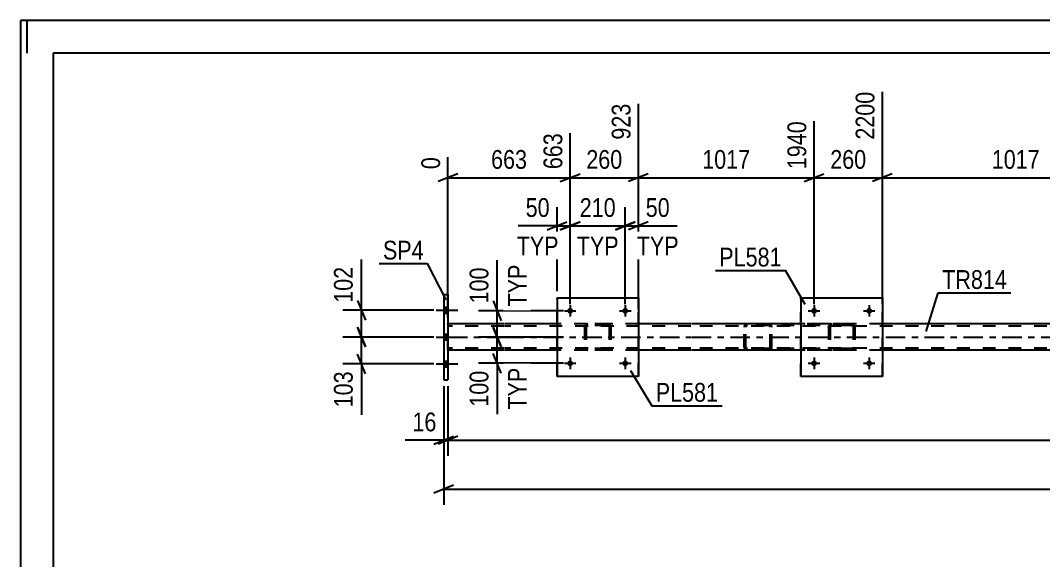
# Model space of a CAD drawing. Header units: millimetres. Extents: x 0 to 841, y 0 to 594.
# Drawn here: x 0 to 155.9, y 511.7 to 594 of the extents above; entities that cross this region are included whole.
import ezdxf

# ---------------------------------------------------------------- set-up
doc = ezdxf.new("R2010")
doc.units = ezdxf.units.MM
doc.linetypes.add('DXK_LINE_DOT2', pattern=[3.9198, 1.9599, -1.9599])
doc.linetypes.add('DXK_LINE_DOT3', pattern=[5.9187, 2.979, -0.9799, 0.9799, -0.9799])
doc.styles.add('Arial Narrow', font='ARIALN.TTF', dxfattribs={"height": 0.2})

# ---------------------------------------------------------------- blocks, each defined once
blk = doc.blocks.new('Unknown-272366259-1135')
at = {"color": 5, "linetype": 'Continuous'}
for p, q in [((841, 594), (0, 594)), ((0, 594), (0, 0)), ((1, 589), (1, 594)), ((836, 589), (5, 589)), ((5, 589), (5, 5))]:
    blk.add_line(p, q, dxfattribs=at)
blk = doc.blocks.new('Bolt-272366259-7769 - 5082')
at = {"linetype": 'Continuous'}
for points in [[(121.4, 541.73, -1), (120.52, 541.73, -1)], [(129.8, 541.73, -1), (128.92, 541.73, -1)]]:
    blk.add_hatch(color=1, dxfattribs=at).paths.add_polyline_path(points)
at = {"color": 1, "linetype": 'Continuous'}
for p, q in [((120.08, 541.73), (121.84, 541.73)), ((120.96, 542.61), (120.96, 540.85)), ((128.48, 541.73), (130.24, 541.73)), ((129.36, 542.61), (129.36, 540.85))]:
    blk.add_line(p, q, dxfattribs=at)
blk = doc.blocks.new('Bolt-272366259-7770 - 5082')
at = {"linetype": 'Continuous'}
for points in [[(121.4, 549.73, -1), (120.52, 549.73, -1)], [(129.8, 549.73, -1), (128.92, 549.73, -1)]]:
    blk.add_hatch(color=1, dxfattribs=at).paths.add_polyline_path(points)
at = {"color": 1, "linetype": 'Continuous'}
for p, q in [((120.96, 550.61), (120.96, 548.85)), ((129.36, 550.61), (129.36, 548.85)), ((120.08, 549.73), (121.84, 549.73)), ((128.48, 549.73), (130.24, 549.73))]:
    blk.add_line(p, q, dxfattribs=at)
blk = doc.blocks.new('Bolt-272366259-5171 - 5082')
at = {"linetype": 'Continuous'}
for points in [[(65.16, 549.39), (65.16, 550.27), (64.52, 550.27), (64.52, 549.39)], [(65.16, 549.39), (65.16, 550.27), (64.52, 550.27), (64.52, 549.39)], [(65.16, 549.39), (65.16, 550.27), (64.52, 550.27), (64.52, 549.39)], [(65.16, 545.29), (65.16, 546.17), (64.52, 546.17), (64.52, 545.29)], [(65.16, 545.29), (65.16, 546.17), (64.52, 546.17), (64.52, 545.29)], [(65.16, 541.19), (65.16, 542.07), (64.52, 542.07), (64.52, 541.19)], [(65.16, 541.19), (65.16, 542.07), (64.52, 542.07), (64.52, 541.19)], [(65.16, 541.19), (65.16, 542.07), (64.52, 542.07), (64.52, 541.19)]]:
    blk.add_hatch(color=1, dxfattribs=at).paths.add_polyline_path(points)
at = {"color": 1, "linetype": 'Continuous'}
for p, q in [((63.36, 549.83), (66.68, 549.83)), ((63.36, 549.83), (66.68, 549.83)), ((63.36, 549.83), (66.68, 549.83)), ((64.52, 550.27), (65.16, 550.27)), ((64.52, 550.27), (65.16, 550.27)), ((64.52, 550.27), (65.16, 550.27)), ((64.52, 549.39), (65.16, 549.39)), ((64.52, 549.39), (65.16, 549.39)), ((64.52, 549.39), (65.16, 549.39)), ((64.52, 546.17), (65.16, 546.17)), ((64.52, 546.17), (65.16, 546.17)), ((63.36, 545.73), (66.68, 545.73)), ((63.36, 545.73), (66.68, 545.73)), ((64.52, 545.29), (65.16, 545.29)), ((64.52, 545.29), (65.16, 545.29)), ((63.36, 541.63), (66.68, 541.63)), ((63.36, 541.63), (66.68, 541.63)), ((63.36, 541.63), (66.68, 541.63)), ((64.52, 542.07), (65.16, 542.07)), ((64.52, 542.07), (65.16, 542.07)), ((64.52, 542.07), (65.16, 542.07)), ((64.52, 541.19), (65.16, 541.19)), ((64.52, 541.19), (65.16, 541.19)), ((64.52, 541.19), (65.16, 541.19))]:
    blk.add_line(p, q, dxfattribs=at)
blk = doc.blocks.new('Bolt-272366259-7771 - 5082')
at = {"linetype": 'Continuous'}
for points in [[(84.22, 541.73, -1), (83.34, 541.73, -1)], [(92.62, 541.73, -1), (91.74, 541.73, -1)]]:
    blk.add_hatch(color=1, dxfattribs=at).paths.add_polyline_path(points)
at = {"color": 1, "linetype": 'Continuous'}
for p, q in [((82.9, 541.73), (84.66, 541.73)), ((83.78, 542.61), (83.78, 540.85)), ((91.3, 541.73), (93.06, 541.73)), ((92.18, 542.61), (92.18, 540.85))]:
    blk.add_line(p, q, dxfattribs=at)
blk = doc.blocks.new('Part-272366259-5096 - 5082')
at = {"color": 7, "linetype": 'DXK_LINE_DOT2'}
for p, q in [((110.3, 547.34), (110.28, 547.25)), ((110.32, 547.43), (110.3, 547.34)), ((110.54, 547.25), (110.55, 547.34)), ((110.55, 547.34), (110.61, 547.42)), ((110.79, 547.73), (110.6, 547.69)), ((110.61, 547.42), (110.69, 547.47)), ((110.69, 547.47), (110.79, 547.49)), ((125.78, 547.73), (110.79, 547.73)), ((125.78, 547.49), (110.79, 547.49)), ((114.22, 547.69), (114.03, 547.73)), ((114.03, 547.49), (114.12, 547.47)), ((114.12, 547.47), (114.21, 547.42)), ((114.21, 547.42), (114.26, 547.34)), ((114.26, 547.34), (114.28, 547.25)), ((114.52, 547.34), (114.5, 547.43)), ((114.54, 547.25), (114.52, 547.34)), ((110.28, 544.21), (110.28, 547.25)), ((110.54, 544.21), (110.54, 547.25)), ((114.28, 544.21), (114.28, 547.25)), ((114.54, 544.21), (114.54, 547.25)), ((110.28, 544.21), (110.29, 544.14)), ((110.55, 544.12), (110.54, 544.21)), ((114.28, 544.21), (114.26, 544.12)), ((114.52, 544.14), (114.54, 544.21)), ((110.29, 544.14), (110.32, 544.03)), ((110.61, 544.04), (110.55, 544.12)), ((110.6, 543.77), (110.79, 543.73)), ((110.69, 543.99), (110.61, 544.04)), ((110.79, 543.97), (110.69, 543.99)), ((125.78, 543.97), (110.79, 543.97)), ((125.78, 543.73), (110.79, 543.73)), ((114.12, 543.99), (114.03, 543.97)), ((114.03, 543.73), (114.22, 543.77)), ((114.21, 544.04), (114.12, 543.99)), ((114.26, 544.12), (114.21, 544.04)), ((114.5, 544.03), (114.52, 544.14))]:
    blk.add_line(p, q, dxfattribs=at)
for centre, start, end in [((110.77, 547.23), 110.7583, 155.68), ((114.05, 547.23), 24.32, 69.2417), ((110.77, 544.23), 204.32, 249.2417), ((114.05, 544.23), 290.7583, 335.68)]:
    blk.add_arc(centre, 0.496, start, end, dxfattribs=at)
blk = doc.blocks.new('Bolt-272366259-7772 - 5082')
at = {"linetype": 'Continuous'}
for points in [[(84.22, 549.73, -1), (83.34, 549.73, -1)], [(92.62, 549.73, -1), (91.74, 549.73, -1)]]:
    blk.add_hatch(color=1, dxfattribs=at).paths.add_polyline_path(points)
at = {"color": 1, "linetype": 'Continuous'}
for p, q in [((83.78, 550.61), (83.78, 548.85)), ((92.18, 550.61), (92.18, 548.85)), ((82.9, 549.73), (84.66, 549.73)), ((91.3, 549.73), (93.06, 549.73))]:
    blk.add_line(p, q, dxfattribs=at)
blk = doc.blocks.new('Part-272366259-5125 - 5082')
at = {"color": 2, "linetype": 'Continuous'}
for p, q in [((64.52, 552.23), (65.16, 552.23)), ((64.52, 552.23), (64.52, 539.23)), ((65.16, 552.23), (65.16, 539.23)), ((64.52, 539.23), (65.16, 539.23))]:
    blk.add_line(p, q, dxfattribs=at)
blk = doc.blocks.new('Part-272366259-5179 - 5082')
at = {"color": 2, "linetype": 'Continuous'}
for p, q in [((73.68, 547.73), (65.16, 547.73)), ((81.78, 547.73), (73.78, 547.73)), ((102.18, 547.73), (94.18, 547.73)), ((118.96, 547.73), (102.28, 547.73)), ((170.04, 547.73), (131.36, 547.73)), ((73.68, 543.73), (65.16, 543.73)), ((81.78, 543.73), (73.78, 543.73)), ((102.18, 543.73), (94.18, 543.73)), ((118.96, 543.73), (102.28, 543.73)), ((170.04, 543.73), (131.36, 543.73))]:
    blk.add_line(p, q, dxfattribs=at)
at = {"color": 7, "linetype": 'DXK_LINE_DOT2'}
for p, q in [((65.16, 543.73), (65.16, 547.73)), ((73.68, 547.41), (65.16, 547.41)), ((102.18, 547.41), (73.78, 547.41)), ((94.18, 547.73), (81.78, 547.73)), ((764.02, 547.41), (102.28, 547.41)), ((131.36, 547.73), (118.96, 547.73)), ((73.68, 544.05), (65.16, 544.05)), ((102.18, 544.05), (73.78, 544.05)), ((94.18, 543.73), (81.78, 543.73)), ((764.02, 544.05), (102.28, 544.05)), ((131.36, 543.73), (118.96, 543.73))]:
    blk.add_line(p, q, dxfattribs=at)
at = {"color": 7, "linetype": 'DXK_LINE_DOT3'}
for p, q in [((65.16, 545.73), (73.68, 545.73)), ((73.78, 545.73), (102.18, 545.73)), ((102.28, 545.73), (764.02, 545.73))]:
    blk.add_line(p, q, dxfattribs=at)
blk = doc.blocks.new('Part-272366259-7739 - 5082')
at = {"color": 7, "linetype": 'DXK_LINE_DOT2'}
for p, q in [((123.16, 547.25), (123.2, 547.43)), ((123.2, 547.43), (123.16, 547.25)), ((123.4, 547.25), (123.42, 547.34)), ((123.42, 547.34), (123.47, 547.42)), ((123.46, 547.69), (123.64, 547.73)), ((123.64, 547.73), (123.46, 547.69)), ((123.47, 547.42), (123.55, 547.47)), ((123.55, 547.47), (123.64, 547.49)), ((126.68, 547.73), (123.64, 547.73)), ((126.68, 547.49), (123.64, 547.49)), ((126.68, 547.73), (126.86, 547.69)), ((126.86, 547.69), (126.68, 547.73)), ((126.68, 547.49), (126.77, 547.47)), ((126.77, 547.47), (126.85, 547.42)), ((126.85, 547.42), (126.9, 547.34)), ((126.9, 547.34), (126.92, 547.25)), ((127.12, 547.43), (127.16, 547.25)), ((127.16, 547.25), (127.12, 547.43)), ((123.16, 547.25), (123.16, 544.21)), ((123.4, 547.25), (123.4, 544.21)), ((126.92, 547.25), (126.92, 544.21)), ((127.16, 547.25), (127.16, 544.21)), ((123.2, 544.03), (123.16, 544.21)), ((123.16, 544.21), (123.2, 544.03)), ((123.42, 544.12), (123.4, 544.21)), ((126.92, 544.21), (126.9, 544.12)), ((127.16, 544.21), (127.12, 544.03)), ((127.12, 544.03), (127.16, 544.21)), ((123.47, 544.04), (123.42, 544.12)), ((123.64, 543.73), (123.46, 543.77)), ((123.46, 543.77), (123.64, 543.73)), ((123.55, 543.99), (123.47, 544.04)), ((123.64, 543.97), (123.55, 543.99)), ((126.68, 543.97), (123.64, 543.97)), ((126.68, 543.73), (123.64, 543.73)), ((126.77, 543.99), (126.68, 543.97)), ((126.86, 543.77), (126.68, 543.73)), ((126.68, 543.73), (126.86, 543.77)), ((126.85, 544.04), (126.77, 543.99)), ((126.9, 544.12), (126.85, 544.04))]:
    blk.add_line(p, q, dxfattribs=at)
at = {"color": 7, "linetype": 'DXK_LINE_DOT3'}
blk.add_line((125.16, 545.73), (125.16, 545.73), dxfattribs=at)
at = {"color": 7, "linetype": 'DXK_LINE_DOT2'}
for centre, start, end in [((123.64, 547.25), 112.5, 157.5), ((123.64, 547.25), 112.5, 157.5), ((126.68, 547.25), 22.5, 67.5), ((126.68, 547.25), 22.5, 67.5), ((123.64, 544.21), 202.5, 247.5), ((123.64, 544.21), 202.5, 247.5), ((126.68, 544.21), 292.5, 337.5), ((126.68, 544.21), 292.5, 337.5)]:
    blk.add_arc(centre, 0.48, start, end, dxfattribs=at)
blk = doc.blocks.new('Part-272366259-7740 - 5082')
at = {"color": 2, "linetype": 'Continuous'}
for p, q in [((118.96, 551.73), (118.96, 539.73)), ((118.96, 551.73), (131.36, 551.73)), ((131.36, 551.73), (131.36, 539.73)), ((131.36, 539.73), (118.96, 539.73))]:
    blk.add_line(p, q, dxfattribs=at)
at = {"color": 7, "linetype": 'DXK_LINE_DOT2'}
for p, q in [((118.96, 539.73), (118.96, 551.73)), ((131.36, 539.73), (131.36, 551.73))]:
    blk.add_line(p, q, dxfattribs=at)
blk = doc.blocks.new('Part-272366259-7741 - 5082')
at = {"color": 7, "linetype": 'DXK_LINE_DOT2'}
for p, q in [((85.98, 547.25), (86.02, 547.43)), ((86.02, 547.43), (85.98, 547.25)), ((86.22, 547.25), (86.24, 547.34)), ((86.24, 547.34), (86.29, 547.42)), ((86.28, 547.69), (86.46, 547.73)), ((86.46, 547.73), (86.28, 547.69)), ((86.29, 547.42), (86.37, 547.47)), ((86.37, 547.47), (86.46, 547.49)), ((89.5, 547.73), (86.46, 547.73)), ((89.5, 547.49), (86.46, 547.49)), ((89.5, 547.73), (89.68, 547.69)), ((89.68, 547.69), (89.5, 547.73)), ((89.5, 547.49), (89.59, 547.47)), ((89.59, 547.47), (89.67, 547.42)), ((89.67, 547.42), (89.72, 547.34)), ((89.72, 547.34), (89.74, 547.25)), ((89.94, 547.43), (89.98, 547.25)), ((89.98, 547.25), (89.94, 547.43)), ((85.98, 547.25), (85.98, 544.21)), ((86.22, 547.25), (86.22, 544.21)), ((89.74, 547.25), (89.74, 544.21)), ((89.98, 547.25), (89.98, 544.21)), ((86.02, 544.03), (85.98, 544.21)), ((85.98, 544.21), (86.02, 544.03)), ((86.24, 544.12), (86.22, 544.21)), ((89.74, 544.21), (89.72, 544.12)), ((89.98, 544.21), (89.94, 544.03)), ((89.94, 544.03), (89.98, 544.21)), ((86.29, 544.04), (86.24, 544.12)), ((86.46, 543.73), (86.28, 543.77)), ((86.28, 543.77), (86.46, 543.73)), ((86.37, 543.99), (86.29, 544.04)), ((86.46, 543.97), (86.37, 543.99)), ((89.5, 543.97), (86.46, 543.97)), ((89.5, 543.73), (86.46, 543.73)), ((89.59, 543.99), (89.5, 543.97)), ((89.68, 543.77), (89.5, 543.73)), ((89.5, 543.73), (89.68, 543.77)), ((89.67, 544.04), (89.59, 543.99)), ((89.72, 544.12), (89.67, 544.04))]:
    blk.add_line(p, q, dxfattribs=at)
at = {"color": 7, "linetype": 'DXK_LINE_DOT3'}
blk.add_line((87.98, 545.73), (87.98, 545.73), dxfattribs=at)
at = {"color": 7, "linetype": 'DXK_LINE_DOT2'}
for centre, start, end in [((86.46, 547.25), 112.5, 157.5), ((86.46, 547.25), 112.5, 157.5), ((89.5, 547.25), 22.5, 67.5), ((89.5, 547.25), 22.5, 67.5), ((86.46, 544.21), 202.5, 247.5), ((86.46, 544.21), 202.5, 247.5), ((89.5, 544.21), 292.5, 337.5), ((89.5, 544.21), 292.5, 337.5)]:
    blk.add_arc(centre, 0.48, start, end, dxfattribs=at)
blk = doc.blocks.new('Part-272366259-7742 - 5082')
at = {"color": 2, "linetype": 'Continuous'}
for p, q in [((81.78, 551.73), (81.78, 539.73)), ((81.78, 551.73), (94.18, 551.73)), ((94.18, 551.73), (94.18, 539.73)), ((94.18, 539.73), (81.78, 539.73))]:
    blk.add_line(p, q, dxfattribs=at)
at = {"color": 7, "linetype": 'DXK_LINE_DOT2'}
for p, q in [((81.78, 539.73), (81.78, 551.73)), ((94.18, 539.73), (94.18, 551.73))]:
    blk.add_line(p, q, dxfattribs=at)
blk = doc.blocks.new('StraightDimension-272366259-15805 - 5082')
at = {"color": 7, "linetype": 'Continuous'}
for p, q in [((72.07, 547.23), (73.27, 544.23)), ((82.78, 545.73), (69.82, 545.73)), ((72.67, 541.73), (72.67, 545.73)), ((73.27, 540.23), (72.07, 543.23)), ((82.78, 541.73), (69.82, 541.73))]:
    blk.add_line(p, q, dxfattribs=at)
at = {"color": 0}
blk.add_wipeout([(71.92, 541.21), (67.72, 541.21), (67.72, 534.52), (71.92, 534.52)], dxfattribs=at)
at = {"color": 0, "linetype": 'Continuous'}
blk.add_wipeout([(77.77, 541.66), (73.57, 541.66), (73.57, 534.07), (77.77, 534.07)], dxfattribs=at)
at = {"color": 7, "linetype": 'Continuous'}
blk.add_line((72.67, 541.73), (72.67, 534), dxfattribs=at)
blk.add_line((72.67, 541.73), (72.67, 534), dxfattribs=at)
at = {"color": 3, "style": 'Arial Narrow'}
blk.add_text('100', height=2.863, rotation=90.0002, dxfattribs=at).set_placement((71.32, 535.12))
at = {"color": 3, "linetype": 'Continuous', "style": 'Arial Narrow'}
blk.add_text('TYP', height=2.863, rotation=90.0002, dxfattribs=at).set_placement((77.17, 534.67))
blk = doc.blocks.new('StraightDimension-272366259-10502 - 5082')
at = {"color": 7, "linetype": 'Continuous'}
for p, q in [((51.39, 547.23), (52.59, 544.23)), ((62.99, 545.73), (49.14, 545.73)), ((51.99, 541.63), (51.99, 545.73)), ((52.59, 540.13), (51.39, 543.13)), ((62.99, 541.63), (49.14, 541.63))]:
    blk.add_line(p, q, dxfattribs=at)
at = {"color": 0}
blk.add_wipeout([(51.24, 541.11), (47.04, 541.11), (47.04, 534.42), (51.24, 534.42)], dxfattribs=at)
at = {"color": 7, "linetype": 'Continuous'}
blk.add_line((51.99, 541.63), (51.99, 533.9), dxfattribs=at)
blk.add_line((51.99, 541.63), (51.99, 533.9), dxfattribs=at)
at = {"color": 3, "style": 'Arial Narrow'}
blk.add_text('103', height=2.863, rotation=90.0002, dxfattribs=at).set_placement((50.64, 535.02))
blk = doc.blocks.new('StraightDimension-272366259-10469 - 5082')
at = {"color": 7, "linetype": 'Continuous'}
for p, q in [((65.16, 538.23), (65.16, 527.61)), ((66.66, 530.61), (63.66, 529.41)), ((65.16, 530.01), (764.02, 530.01))]:
    blk.add_line(p, q, dxfattribs=at)
blk = doc.blocks.new('StraightDimension-272366259-5246 - 5082')
at = {"color": 7, "linetype": 'Continuous'}
for p, q in [((64.52, 538.23), (64.52, 520.15)), ((66.02, 523.15), (63.02, 521.95)), ((64.52, 522.55), (764.66, 522.55))]:
    blk.add_line(p, q, dxfattribs=at)
blk = doc.blocks.new('StraightDimension-272366259-10470 - 5082')
at = {"color": 7, "linetype": 'Continuous'}
for p, q in [((64.52, 538.23), (64.52, 527.61)), ((65.16, 538.23), (65.16, 527.61)), ((63.02, 529.41), (66.02, 530.61)), ((66.66, 530.61), (63.66, 529.41)), ((64.52, 530.01), (65.16, 530.01))]:
    blk.add_line(p, q, dxfattribs=at)
at = {"color": 0}
blk.add_wipeout([(63.99, 530.76), (63.99, 534.96), (59.14, 534.96), (59.14, 530.76)], dxfattribs=at)
at = {"color": 7, "linetype": 'Continuous'}
blk.add_line((64.52, 530.01), (58.61, 530.01), dxfattribs=at)
blk.add_line((64.52, 530.01), (58.61, 530.01), dxfattribs=at)
at = {"color": 3, "style": 'Arial Narrow'}
blk.add_text('16', height=2.863, dxfattribs=at).set_placement((59.74, 531.36))
blk = doc.blocks.new('StraightDimension-272366259-10501 - 5082')
at = {"color": 7, "linetype": 'Continuous'}
for p, q in [((51.39, 551.33), (52.59, 548.33)), ((62.99, 549.83), (49.14, 549.83)), ((51.99, 545.73), (51.99, 549.83)), ((52.59, 544.23), (51.39, 547.23)), ((62.99, 545.73), (49.14, 545.73))]:
    blk.add_line(p, q, dxfattribs=at)
at = {"color": 0}
blk.add_wipeout([(51.24, 557.04), (47.04, 557.04), (47.04, 550.36), (51.24, 550.36)], dxfattribs=at)
at = {"color": 7, "linetype": 'Continuous'}
blk.add_line((51.99, 549.83), (51.99, 557.57), dxfattribs=at)
blk.add_line((51.99, 549.83), (51.99, 557.57), dxfattribs=at)
at = {"color": 3, "style": 'Arial Narrow'}
blk.add_text('102', height=2.863, rotation=90.0002, dxfattribs=at).set_placement((50.64, 550.96))
blk = doc.blocks.new('StraightDimension-272366259-15449 - 5082')
at = {"color": 7, "linetype": 'Continuous'}
for p, q in [((131.36, 550.73), (131.36, 583.14)), ((172.04, 550.73), (172.04, 578.64)), ((132.86, 570.63), (129.86, 569.43)), ((131.36, 570.03), (172.04, 570.03)), ((170.54, 569.43), (173.54, 570.63))]:
    blk.add_line(p, q, dxfattribs=at)
at = {"color": 0, "linetype": 'Continuous'}
blk.add_wipeout([(171.44, 579.24), (167.24, 579.24), (167.24, 570.73), (171.44, 570.73)], dxfattribs=at)
at = {"color": 0}
blk.add_wipeout([(155.96, 570.78), (155.96, 574.98), (147.44, 574.98), (147.44, 570.78)], dxfattribs=at)
at = {"color": 3, "linetype": 'Continuous', "style": 'Arial Narrow'}
blk.add_text('3217', height=2.863, rotation=90.0002, dxfattribs=at).set_placement((170.84, 571.33))
at = {"color": 3, "style": 'Arial Narrow'}
blk.add_text('1017', height=2.863, dxfattribs=at).set_placement((148.04, 571.38))
blk = doc.blocks.new('StraightDimension-272366259-15450 - 5082')
at = {"color": 7, "linetype": 'Continuous'}
for p, q in [((131.36, 550.73), (131.36, 583.14)), ((120.96, 550.73), (120.96, 578.64)), ((119.46, 569.43), (122.46, 570.63)), ((120.96, 570.03), (131.36, 570.03)), ((132.86, 570.63), (129.86, 569.43))]:
    blk.add_line(p, q, dxfattribs=at)
at = {"color": 0}
blk.add_wipeout([(129.5, 570.78), (129.5, 574.98), (122.82, 574.98), (122.82, 570.78)], dxfattribs=at)
at = {"color": 3, "style": 'Arial Narrow'}
blk.add_text('260', height=2.863, dxfattribs=at).set_placement((123.42, 571.38))
at = {"color": 0, "linetype": 'Continuous'}
blk.add_wipeout([(130.76, 583.74), (126.56, 583.74), (126.56, 575.23), (130.76, 575.23)], dxfattribs=at)
at = {"color": 3, "linetype": 'Continuous', "style": 'Arial Narrow'}
blk.add_text('2200', height=2.863, rotation=90.0002, dxfattribs=at).set_placement((130.16, 575.83))
blk = doc.blocks.new('StraightDimension-272366259-15451 - 5082')
at = {"color": 7, "linetype": 'Continuous'}
for p, q in [((94.18, 550.06), (94.18, 581.31)), ((120.96, 550.73), (120.96, 578.64)), ((95.68, 570.63), (92.68, 569.43)), ((94.18, 570.03), (120.96, 570.03)), ((119.46, 569.43), (122.46, 570.63))]:
    blk.add_line(p, q, dxfattribs=at)
at = {"color": 0, "linetype": 'Continuous'}
blk.add_wipeout([(120.36, 579.24), (116.16, 579.24), (116.16, 570.73), (120.36, 570.73)], dxfattribs=at)
at = {"color": 0}
blk.add_wipeout([(111.83, 570.78), (111.83, 574.98), (103.31, 574.98), (103.31, 570.78)], dxfattribs=at)
at = {"color": 3, "linetype": 'Continuous', "style": 'Arial Narrow'}
blk.add_text('1940', height=2.863, rotation=90.0002, dxfattribs=at).set_placement((119.76, 571.33))
at = {"color": 3, "style": 'Arial Narrow'}
blk.add_text('1017', height=2.863, dxfattribs=at).set_placement((103.91, 571.38))
blk = doc.blocks.new('StraightDimension-272366259-15452 - 5082')
at = {"color": 7, "linetype": 'Continuous'}
for p, q in [((94.18, 550.06), (94.18, 581.31)), ((83.78, 550.73), (83.78, 576.81)), ((82.28, 569.43), (85.28, 570.63)), ((83.78, 570.03), (94.18, 570.03)), ((95.68, 570.63), (92.68, 569.43))]:
    blk.add_line(p, q, dxfattribs=at)
at = {"color": 0}
blk.add_wipeout([(92.32, 570.78), (92.32, 574.98), (85.64, 574.98), (85.64, 570.78)], dxfattribs=at)
at = {"color": 3, "style": 'Arial Narrow'}
blk.add_text('260', height=2.863, dxfattribs=at).set_placement((86.24, 571.38))
at = {"color": 0, "linetype": 'Continuous'}
blk.add_wipeout([(93.58, 581.91), (89.38, 581.91), (89.38, 575.23), (93.58, 575.23)], dxfattribs=at)
at = {"color": 3, "linetype": 'Continuous', "style": 'Arial Narrow'}
blk.add_text('923', height=2.863, rotation=90.0002, dxfattribs=at).set_placement((92.98, 575.83))
blk = doc.blocks.new('StraightDimension-272366259-15453 - 5082')
at = {"color": 7, "linetype": 'Continuous'}
for p, q in [((83.78, 550.73), (83.78, 576.81)), ((65.16, 548.73), (65.16, 573.16)), ((66.66, 570.63), (63.66, 569.43)), ((65.16, 570.03), (83.78, 570.03)), ((82.28, 569.43), (85.28, 570.63))]:
    blk.add_line(p, q, dxfattribs=at)
at = {"color": 0, "linetype": 'Continuous'}
for points in [[(83.18, 577.41), (78.98, 577.41), (78.98, 570.73), (83.18, 570.73)], [(64.56, 573.76), (60.36, 573.76), (60.36, 570.73), (64.56, 570.73)]]:
    blk.add_wipeout(points, dxfattribs=at)
at = {"color": 0}
blk.add_wipeout([(77.81, 570.78), (77.81, 574.98), (71.13, 574.98), (71.13, 570.78)], dxfattribs=at)
at = {"color": 3, "linetype": 'Continuous', "style": 'Arial Narrow'}
for s, height, p in [('663', 2.863, (82.58, 571.33)), ('0', 2.86, (63.96, 571.33))]:
    blk.add_text(s, height=height, rotation=90.0002, dxfattribs=at).set_placement(p)
at = {"color": 3, "style": 'Arial Narrow'}
blk.add_text('663', height=2.863, dxfattribs=at).set_placement((71.73, 571.38))
blk = doc.blocks.new('StraightDimension-272366259-15761 - 5082')
at = {"color": 7, "linetype": 'Continuous'}
for p, q in [((92.18, 550.73), (92.18, 565.55)), ((94.18, 552.73), (94.18, 565.55)), ((90.68, 562.1), (93.68, 563.3)), ((95.68, 563.3), (92.68, 562.1)), ((92.18, 562.7), (94.18, 562.7))]:
    blk.add_line(p, q, dxfattribs=at)
at = {"color": 0}
blk.add_wipeout([(99.56, 563.45), (99.56, 567.65), (94.7, 567.65), (94.7, 563.45)], dxfattribs=at)
at = {"color": 0, "linetype": 'Continuous'}
blk.add_wipeout([(100.93, 557.6), (100.93, 561.8), (93.34, 561.8), (93.34, 557.6)], dxfattribs=at)
at = {"color": 7, "linetype": 'Continuous'}
blk.add_line((94.18, 562.7), (100.09, 562.7), dxfattribs=at)
blk.add_line((94.18, 562.7), (100.09, 562.7), dxfattribs=at)
at = {"color": 3, "style": 'Arial Narrow'}
blk.add_text('50', height=2.863, dxfattribs=at).set_placement((95.3, 564.05))
at = {"color": 3, "linetype": 'Continuous', "style": 'Arial Narrow'}
blk.add_text('TYP', height=2.863, dxfattribs=at).set_placement((93.94, 558.2))
blk = doc.blocks.new('StraightDimension-272366259-15762 - 5082')
at = {"color": 7, "linetype": 'Continuous'}
for p, q in [((83.78, 550.73), (83.78, 565.55)), ((92.18, 550.73), (92.18, 565.55)), ((82.28, 562.1), (85.28, 563.3)), ((93.68, 563.3), (90.68, 562.1)), ((83.78, 562.7), (92.18, 562.7))]:
    blk.add_line(p, q, dxfattribs=at)
at = {"color": 0}
blk.add_wipeout([(91.32, 563.45), (91.32, 567.65), (84.64, 567.65), (84.64, 563.45)], dxfattribs=at)
at = {"color": 0, "linetype": 'Continuous'}
blk.add_wipeout([(91.77, 557.6), (91.77, 561.8), (84.19, 561.8), (84.19, 557.6)], dxfattribs=at)
at = {"color": 3, "style": 'Arial Narrow'}
blk.add_text('210', height=2.863, dxfattribs=at).set_placement((85.24, 564.05))
at = {"color": 3, "linetype": 'Continuous', "style": 'Arial Narrow'}
blk.add_text('TYP', height=2.863, dxfattribs=at).set_placement((84.79, 558.2))
blk = doc.blocks.new('StraightDimension-272366259-15763 - 5082')
at = {"color": 7, "linetype": 'Continuous'}
for p, q in [((81.78, 552.73), (81.78, 565.55)), ((83.78, 550.73), (83.78, 565.55)), ((80.28, 562.1), (83.28, 563.3)), ((85.28, 563.3), (82.28, 562.1)), ((81.78, 562.7), (83.78, 562.7))]:
    blk.add_line(p, q, dxfattribs=at)
at = {"color": 0}
blk.add_wipeout([(81.25, 563.45), (81.25, 567.65), (76.4, 567.65), (76.4, 563.45)], dxfattribs=at)
at = {"color": 0, "linetype": 'Continuous'}
blk.add_wipeout([(82.62, 557.6), (82.62, 561.8), (75.03, 561.8), (75.03, 557.6)], dxfattribs=at)
at = {"color": 7, "linetype": 'Continuous'}
blk.add_line((81.78, 562.7), (75.87, 562.7), dxfattribs=at)
blk.add_line((81.78, 562.7), (75.87, 562.7), dxfattribs=at)
at = {"color": 3, "style": 'Arial Narrow'}
blk.add_text('50', height=2.863, dxfattribs=at).set_placement((77, 564.05))
at = {"color": 3, "linetype": 'Continuous', "style": 'Arial Narrow'}
blk.add_text('TYP', height=2.863, dxfattribs=at).set_placement((75.63, 558.2))
blk = doc.blocks.new('StraightDimension-272366259-15804 - 5082')
at = {"color": 7, "linetype": 'Continuous'}
for p, q in [((72.07, 551.23), (73.27, 548.23)), ((82.78, 549.73), (69.82, 549.73)), ((72.67, 545.73), (72.67, 549.73)), ((73.27, 544.23), (72.07, 547.23)), ((82.78, 545.73), (69.82, 545.73))]:
    blk.add_line(p, q, dxfattribs=at)
at = {"color": 0}
blk.add_wipeout([(71.92, 556.94), (67.72, 556.94), (67.72, 550.26), (71.92, 550.26)], dxfattribs=at)
at = {"color": 0, "linetype": 'Continuous'}
blk.add_wipeout([(77.77, 557.39), (73.57, 557.39), (73.57, 549.8), (77.77, 549.8)], dxfattribs=at)
at = {"color": 7, "linetype": 'Continuous'}
blk.add_line((72.67, 549.73), (72.67, 557.47), dxfattribs=at)
blk.add_line((72.67, 549.73), (72.67, 557.47), dxfattribs=at)
at = {"color": 3, "style": 'Arial Narrow'}
blk.add_text('100', height=2.863, rotation=90.0002, dxfattribs=at).set_placement((71.32, 550.86))
at = {"color": 3, "linetype": 'Continuous', "style": 'Arial Narrow'}
blk.add_text('TYP', height=2.863, rotation=90.0002, dxfattribs=at).set_placement((77.17, 550.4))
blk = doc.blocks.new('Mark-272366259-10532 - 5082')
at = {"color": 0}
blk.add_wipeout([(106.33, 535.87), (106.33, 538.87), (96.83, 538.87), (96.83, 535.87)], dxfattribs=at)
blk.add_wipeout([(106.33, 535.87), (106.33, 538.87), (96.83, 538.87), (96.83, 535.87)], dxfattribs=at)
at = {"color": 30, "linetype": 'Continuous'}
for p, q in [((92.98, 540.62), (96.23, 535.27)), ((96.23, 535.27), (106.93, 535.27))]:
    blk.add_line(p, q, dxfattribs=at)
at = {"color": 3, "style": 'Arial Narrow'}
blk.add_text('PL581', height=2.863, dxfattribs=at).set_placement((96.83, 535.87))
blk = doc.blocks.new('Mark-272366259-5121 - 5082')
at = {"color": 0}
blk.add_wipeout([(61.46, 557.55), (61.46, 560.55), (55.25, 560.55), (55.25, 557.55)], dxfattribs=at)
blk.add_wipeout([(61.46, 557.55), (61.46, 560.55), (55.25, 560.55), (55.25, 557.55)], dxfattribs=at)
at = {"color": 30, "linetype": 'Continuous'}
for p in [(54.65, 556.95), (64.86, 551.39)]:
    blk.add_line(p, (62.06, 556.95), dxfattribs=at)
at = {"color": 3, "style": 'Arial Narrow'}
blk.add_text('SP4', height=2.863, dxfattribs=at).set_placement((55.25, 557.55))
blk = doc.blocks.new('Mark-272366259-5175 - 5082')
at = {"color": 0}
blk.add_wipeout([(150.35, 553.07), (150.35, 556.07), (140.49, 556.07), (140.49, 553.07)], dxfattribs=at)
blk.add_wipeout([(150.35, 553.07), (150.35, 556.07), (140.49, 556.07), (140.49, 553.07)], dxfattribs=at)
at = {"color": 30, "linetype": 'Continuous'}
for p, q in [((138.04, 546.58), (139.89, 552.47)), ((139.89, 552.47), (150.95, 552.47))]:
    blk.add_line(p, q, dxfattribs=at)
at = {"color": 3, "style": 'Arial Narrow'}
blk.add_text('TR814', height=2.863, dxfattribs=at).set_placement((140.49, 553.07))
blk = doc.blocks.new('Mark-272366259-10529 - 5082')
at = {"color": 0}
blk.add_wipeout([(116.01, 556.49), (116.01, 559.49), (106.51, 559.49), (106.51, 556.49)], dxfattribs=at)
blk.add_wipeout([(116.01, 556.49), (116.01, 559.49), (106.51, 559.49), (106.51, 556.49)], dxfattribs=at)
at = {"color": 30, "linetype": 'Continuous'}
for p in [(105.91, 555.89), (119.61, 550.7)]:
    blk.add_line(p, (116.61, 555.89), dxfattribs=at)
at = {"color": 3, "style": 'Arial Narrow'}
blk.add_text('PL581', height=2.863, dxfattribs=at).set_placement((106.51, 556.49))

msp = doc.modelspace()

# ---------------------------------------------------------------- block references
for name in ['Unknown-272366259-1135', 'Part-272366259-5125 - 5082', 'Part-272366259-7742 - 5082', 'Bolt-272366259-7772 - 5082', 'Part-272366259-7740 - 5082', 'Bolt-272366259-7770 - 5082', 'Bolt-272366259-5171 - 5082', 'Part-272366259-5179 - 5082', 'Part-272366259-7741 - 5082', 'Part-272366259-5096 - 5082', 'Part-272366259-7739 - 5082', 'Bolt-272366259-7771 - 5082', 'Bolt-272366259-7769 - 5082']:
    msp.add_blockref(name, (0, 0))

# ---------------------------------------------------------------- next in the draw order: block references
for name in ['StraightDimension-272366259-15449 - 5082', 'StraightDimension-272366259-10502 - 5082', 'StraightDimension-272366259-15805 - 5082']:
    msp.add_blockref(name, (0, 0))

# ---------------------------------------------------------------- next in the draw order: block references
for name in ['StraightDimension-272366259-15450 - 5082', 'StraightDimension-272366259-10501 - 5082', 'Mark-272366259-5175 - 5082', 'StraightDimension-272366259-10469 - 5082']:
    msp.add_blockref(name, (0, 0))

# ---------------------------------------------------------------- next in the draw order: block references
for name in ['StraightDimension-272366259-15451 - 5082', 'StraightDimension-272366259-5246 - 5082']:
    msp.add_blockref(name, (0, 0))

# ---------------------------------------------------------------- next in the draw order: block references
for name in ['StraightDimension-272366259-15452 - 5082', 'Mark-272366259-10529 - 5082', 'Mark-272366259-10532 - 5082', 'StraightDimension-272366259-10470 - 5082']:
    msp.add_blockref(name, (0, 0))

# ---------------------------------------------------------------- next in the draw order: block references
for name in ['StraightDimension-272366259-15453 - 5082', 'StraightDimension-272366259-15761 - 5082']:
    msp.add_blockref(name, (0, 0))

# ---------------------------------------------------------------- next in the draw order: block references
for name in ['StraightDimension-272366259-15762 - 5082', 'Mark-272366259-5121 - 5082']:
    msp.add_blockref(name, (0, 0))

# ---------------------------------------------------------------- next in the draw order: block references
msp.add_blockref('StraightDimension-272366259-15763 - 5082', (0, 0))

# ---------------------------------------------------------------- next in the draw order: block references
msp.add_blockref('StraightDimension-272366259-15804 - 5082', (0, 0))

doc.saveas('drawing.dxf')
